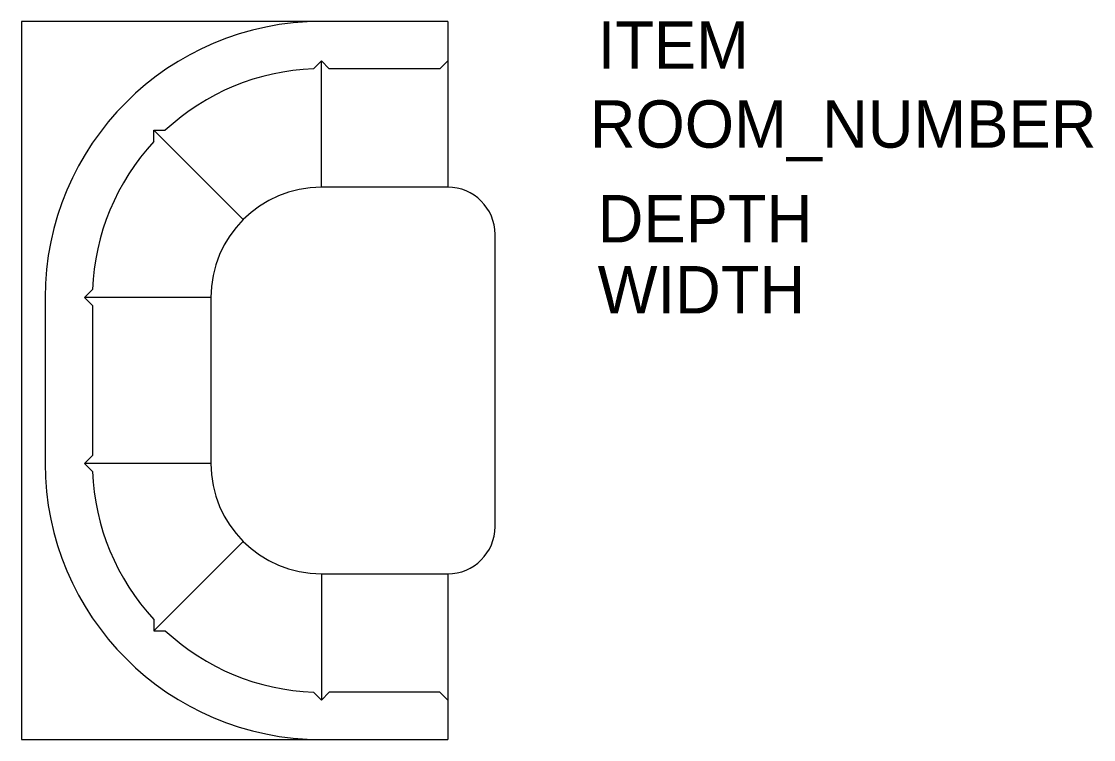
# Model space of a CAD drawing. Extents: x 0 to 3.45, y 0 to 2.31.
import ezdxf

# ---------------------------------------------------------------- set-up
doc = ezdxf.new("R2010")
doc.units = 0
doc.header["$LTSCALE"] = 40
doc.layers.get('0').update_dxf_attribs({"color": 1, "linetype": 'CONTINUOUS'})

msp = doc.modelspace()

# ---------------------------------------------------------------- linework, layer by layer
at = {"color": 0, "linetype": 'BYBLOCK'}
for p, q in [((1.3716, 2.3114), (0, 2.3114)), ((0, 2.3114), (0, 0)), ((1.3716, 2.3114), (1.3716, 1.778)), ((0.9652, 2.1844), (0.9393, 2.1585)), ((0.9906, 2.159), (0.9652, 2.1844)), ((0.9652, 1.778), (0.9652, 2.1844)), ((1.3462, 2.159), (1.3716, 2.1844)), ((1.3462, 2.159), (0.9906, 2.159)), ((0.4264, 1.9247), (0.4264, 1.9612)), ((0.4264, 1.9612), (0.4629, 1.9612)), ((0.7138, 1.6738), (0.4264, 1.9612)), ((1.3716, 1.778), (0.9652, 1.778)), ((1.524, 0.6858), (1.524, 1.6256)), ((0.0762, 1.4224), (0.0762, 0.889)), ((0.2032, 1.4224), (0.2291, 1.4483)), ((0.2286, 1.397), (0.2032, 1.4224)), ((0.6096, 1.4224), (0.2032, 1.4224)), ((0.6096, 1.4224), (0.6096, 0.889)), ((0.2286, 1.397), (0.2286, 0.9144)), ((0.2286, 0.9144), (0.2032, 0.889)), ((0.6096, 0.889), (0.2032, 0.889)), ((0.2032, 0.889), (0.2291, 0.8631)), ((0.7138, 0.6376), (0.4264, 0.3502)), ((0.9652, 0.5334), (0.9652, 0.127)), ((0.9652, 0.5334), (1.3716, 0.5334)), ((1.3716, 0.5334), (1.3716, 0)), ((0.4264, 0.3867), (0.4264, 0.3502)), ((0.4264, 0.3502), (0.4629, 0.3502)), ((0.9652, 0.127), (0.9393, 0.1529)), ((0.9906, 0.1524), (0.9652, 0.127)), ((1.3462, 0.1524), (0.9906, 0.1524)), ((1.3462, 0.1524), (1.3716, 0.127)), ((0, 0), (1.3716, 0))]:
    msp.add_line(p, q, dxfattribs=at)
for centre, radius, start, end in [((0.9652, 1.4224), 0.889, 90, 180), ((0.9652, 1.4224), 0.7366, 92.0114, 132.9886), ((0.9652, 1.4224), 0.7366, 137.0114, 177.9886), ((0.9652, 1.4224), 0.3556, 90, 180), ((1.3716, 1.6256), 0.1524, 0, 90), ((0.9652, 0.889), 0.889, 180, 270), ((0.9652, 0.889), 0.7366, 182.0114, 222.9886), ((0.9652, 0.889), 0.3556, 180, 270), ((1.3716, 0.6858), 0.1524, 270, 0), ((0.9652, 0.889), 0.7366, 227.0114, 267.9886)]:
    msp.add_arc(centre, radius, start, end, dxfattribs=at)

# ---------------------------------------------------------------- texts
for tag, p, s, flags in [('ITEM', (1.8542, 2.159), 'RESTAURANT BOOTH - 6 SEAT', 3), ('ROOM_NUMBER', (1.8288, 1.905), '', 1), ('DEPTH', (1.8542, 1.6002), '54', 3), ('WIDTH', (1.8542, 1.3716), '91', 3)]:
    msp.add_attdef(tag, p, s, height=0.1524, dxfattribs=dict(at, flags=flags))

doc.saveas('drawing.dxf')
